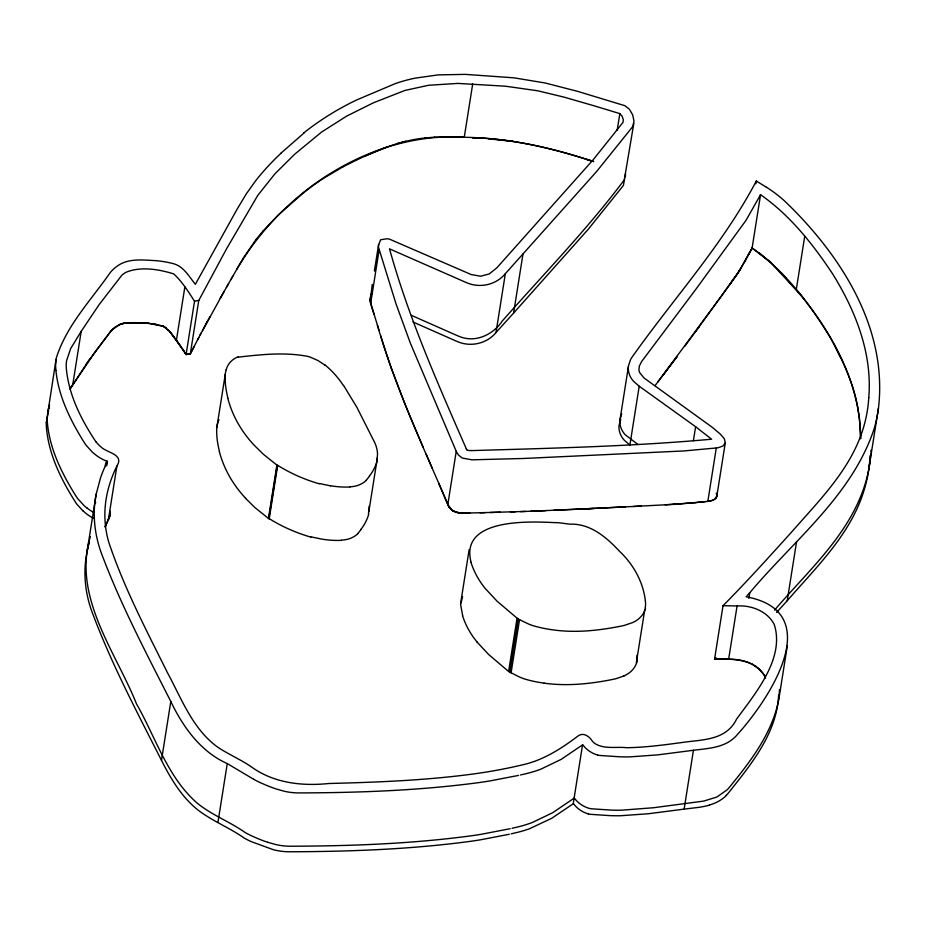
<?xml version="1.0" encoding="UTF-8"?>
<svg xmlns="http://www.w3.org/2000/svg" width="926" height="926" viewBox="0 0 926 926"><rect width="100%" height="100%" fill="white"/><g stroke="black" fill="none" stroke-linecap="round" stroke-linejoin="round"><path stroke-width="1.39" d="M868.773 397.555C872.454 353.396 855.566 310.823 832.671 273.946C812.982 244.256 790.028 215.237 760.559 194.703L745.997 220.365L696.803 288.021L641.637 361.534L639.334 366.071L638.94 369.462A11.98 10.325 9 0 0 639.797 372.808L644.207 378.109L712.152 427.222L720.347 434.155L724.329 438.739L725.289 442.825L716.84 496.128C715.185 501.568 707.973 501.14 703.505 501.857M46.323 422.557L48.615 410.473M55.653 363.71L56.023 359.577M870.926 451.795L871.007 450.186M105.159 526.836L109.557 516.882L109.87 511.129L109.939 515.724L105.089 526.813M716.84 496.128L716.423 493.141L716.886 495.236M870.81 453.393L870.127 460.477A185.513 159.851 9 0 1 866.03 480.988C851.168 533.318 808.618 570.173 774.576 610.107M462.572 596.587L460.616 604.643L462.664 615.651M645.376 600.835L645.295 600.152A95.552 82.333 9 0 0 619.448 551.213C606.611 537.45 590.649 523.641 570.578 524.151A18.404 15.858 9 0 1 568.9 524.058L559.929 522.889A39.864 34.355 9 0 0 554.257 522.611C527.797 521.292 459.423 518.537 471.102 562.337M189.541 353.929L190.328 353.801L198.766 300.487L226.581 248.747L257.775 195.398L274.941 173.799L294.815 154.11L321.542 132.094L346.602 116.144L373.421 102.798L404.963 90.424L428.622 85.261L457.907 83.409L505.527 86.211L537.856 90.806L563.714 97.045L594.388 105.888L619.83 113.609L622.098 116.19L623.291 119.662L623.071 122.267L593.508 159.376L496.857 267.822L489.217 273.946L480.687 276.214L471.253 274.571L389.51 239.151A18.879 16.263 9 0 0 386.964 238.769L380.621 239.765L378.537 245.182A20.974 18.069 9 0 0 378.56 247.45L396.062 303.994L410.368 343.164L456.24 451.321L458.393 454.979L462.178 458.023L471.901 459.817L523.885 458.463L683.886 450.95L717.997 447.814L723.125 445.938L725.289 442.825M368.432 514.092L369.08 507.703A35.917 30.952 9 0 0 369.046 506.418M376.87 460.778L377.53 454.4A35.917 30.952 9 0 0 374.509 442.234M89.255 540.668C74.173 599.307 116.016 652.564 136.55 704.003C155.51 737.108 167.224 776.59 196.613 802.611C211.302 814.961 229.683 821.536 245.274 832.624A95.945 82.669 9 0 0 252.115 836.074L256.629 838.065A127.973 110.263 9 0 0 267.672 842.301M637.91 444.492L625.224 434.745A23.37 20.14 9 0 1 619.934 419.791L621.659 413.91M619.992 419.802L628.557 365.62L630.479 359.797A27.838 23.983 9 0 1 631.787 357.552C673.271 298.774 722.697 244.962 756.322 181.01L766.462 187.307M193.962 346.856L190.328 353.801L186.103 354.496L194.529 301.17C188.256 291.632 182.191 281.55 173.66 273.876C158.809 269.281 140.671 266.156 125.843 272.348A30.014 25.859 9 0 0 121.966 275.103L99.325 304.353L81.21 331.311L72.76 384.614L70.063 388.874L88.502 360.978L110.507 331.508L115.38 326.971L121.7 323.66L125.948 322.78L141.944 322.769L153.311 323.915L163.161 326.079L169.84 331.566L183.186 349.959M86.847 552.903L96.188 494.125L100.506 477.92A176.044 151.679 9 0 1 107.115 462.143C107.983 458.833 104.013 464.759 105.738 466.635M106.814 465.558L107.474 461.345M95.853 441.702A39.529 34.065 9 0 0 100.784 446.76C106.606 452.918 124.547 454.099 116.884 466.091L108.435 519.393L110.182 514.671M184.864 286.91L176.415 340.212L186.103 354.496L186.89 354.357M509.3 834.257L480.513 839.801A412.313 355.26 9 0 1 470.639 841.306C410.23 849.443 349.171 851.619 288.264 851.77A56.799 48.939 9 0 1 273.448 849.732L251.235 841.618A95.945 82.669 9 0 1 244.383 838.18C229.602 827.751 212.517 821.142 198.152 810.169C181.739 797.147 170.778 778.801 161.483 760.35L170.801 701.491C146.968 654.508 122.267 607.734 103.399 558.471C95.077 538.237 91.813 515.701 96.188 494.125M216.858 427.407L225.296 374.092M217.934 822.438L227.264 763.58C200.653 751.808 183.024 726.956 170.801 701.491M276.886 465.084L277.65 465.581L269.2 518.896L268.436 518.398L276.886 465.084L263.216 454.145L254.025 445.059A125.288 107.948 9 0 1 227.761 398.111M268.806 518.653L277.256 465.35M372.275 284.409L370.203 301.494L379.035 330.443M374.382 271.087L378.607 244.429M379.081 250.217L370.643 303.531L374.023 314.284M368.861 511.557L377.31 458.243M236.987 268.98C282.65 191.092 371.87 131.619 464.262 137.233L472.7 83.93M456.24 451.321L447.802 504.635C450.997 513.675 461.993 513.629 469.864 512.992M412.973 321.982L456.657 341.289A31.31 26.981 9 0 0 458.173 341.879C471.16 347.238 487.076 343.477 496.012 332.527L505.341 273.679L596.541 171.599L632.493 126.885A7.686 6.621 9 0 0 632.759 126.422L633.997 121.294L632.736 115.009L629.425 109.245L624.865 105.703L577.523 91.327L545.136 82.981L513.988 77.83L465.246 74.369L438.218 74.89L415.195 78.131A145.544 125.404 9 0 0 395.159 83.653L356.684 99.95A293.75 253.099 9 0 0 303.844 132.835M460.708 602.919L469.146 549.604M496.012 332.527L513.617 313.046L522.947 254.187M544.152 683.133A110.553 95.251 9 0 1 525.852 679.36L524.834 679.036A41.948 36.149 9 0 1 518.572 676.582L508.605 671.466L517.055 618.151L497.112 601.229L485.374 588.635A91.211 78.594 9 0 1 470.975 562.36M509.728 672.357L518.166 619.054L517.055 618.151M511.071 672.97L519.521 619.656L518.166 619.054M617.156 130.45L619.83 113.609M411.433 315.372L457.537 335.744A31.31 26.981 9 0 0 459.053 336.335C475.096 343.303 493.188 334.795 502.39 320.894C543.342 274.374 586.829 229.868 624.043 180.2A7.686 6.621 9 0 0 624.321 179.737L633.812 123.494M628.384 366.488A23.37 20.14 9 0 0 633.673 381.431L639.206 386.223L629.888 445.07L624.344 440.29A23.37 20.14 9 0 1 619.054 425.335L620.779 419.455M636.324 662.923L644.774 609.621M693.389 440.753L695.611 426.724L639.206 386.223M755.871 183.811L756.322 181.01M716.273 448.045L707.834 501.36C711.446 500.943 716.77 499.693 716.909 495.19M657.83 381.975L721.794 295.683L737.559 273.668L744.55 261.977L752.109 248.064L760.559 194.703M588.404 813.896L588.531 813.931A15.73 13.554 9 0 0 590.452 814.324L609.979 815.632A190.305 163.971 9 0 0 620.489 815.748L648.524 813.722L684.117 809.127L693.447 750.268C708.089 748.439 724.699 747.826 735.638 736.471A42.156 36.322 9 0 0 737.571 734.318C769.251 699.199 827.439 611.855 745.986 596.738M868.773 397.555A175.164 150.926 9 0 1 865.115 421.55C854.154 466.299 820.135 499.322 790.839 532.901C768.603 557.498 746.391 582.141 723.032 605.685L714.594 658.988C732.802 659.162 755.118 658.224 765.177 676.767M116.884 466.091C109.164 481.67 104.569 498.975 104.869 516.43A128.355 110.599 9 0 0 108.712 542.069C123.899 587.478 146.227 630.062 167.525 672.808C181.681 699.037 192.886 729.538 218.189 747.502C229.335 754.806 241.721 759.98 252.613 767.747C274.964 783.338 302.663 786.232 329.17 783.489C375.898 782.308 422.719 780.514 469.123 774.53A463.428 399.303 9 0 0 522.889 764.76C543.307 760.165 561.225 748.671 577.708 736.228C583.276 731.702 589.526 736.459 592.547 741.46A20.036 17.258 9 0 0 595.082 743.636C604.377 749.481 616.438 746.495 626.856 747.71C646.209 747.421 665.447 744.736 684.615 742.154C704.223 739.538 726.378 739.862 736.598 719.097C755.303 693.4 785.063 658.409 774.275 624.575A32.503 28.011 9 0 0 767.168 615.477C758.95 608.394 747.803 605.326 737.073 605.963L728.635 659.266L721.111 659.208M804.706 236.373L796.267 289.688C831.49 331.242 860.509 382.936 860.636 438.785L859.455 418.841L857.916 408.354M748.856 598.381L749.747 592.767C793.802 540.205 852.742 495.144 874.48 427.685A185.513 159.851 9 0 0 878.577 407.162C887.536 327.295 840.31 254.372 784.924 201.301A126.607 109.083 9 0 0 766.508 187.26M776.613 612.456L787.227 600.719L796.545 541.86M574.363 798.073A26.611 22.93 9 0 0 589.26 808.41L589.411 808.386A15.73 13.554 9 0 0 591.332 808.78L610.859 810.088A190.305 163.971 9 0 0 621.369 810.204L653.617 807.727L703.656 801.106L716.84 797.054L727.199 789.774A42.156 36.322 9 0 0 729.132 787.621C750.581 761.334 772.481 733.103 778.893 698.922L787.343 645.619M868.75 469.378L878.45 408.169M778.893 698.922L779.472 689.777M625.374 176.808L625.501 173.475M47.793 411.526L49.495 404.928M88.375 546.213C82.345 568.923 84.486 593.358 93.237 615.072C112.15 665.181 137.314 712.65 161.483 760.35M89.602 539.326L90.354 536.652M88.722 544.87L89.475 542.196M226.141 369.705L225.493 372.611A52.562 45.293 9 0 0 225.157 379.058L225.446 384.336A116.375 100.274 9 0 0 227.02 394.279L227.889 398.099M49.275 408.644L49.518 408.042M198.777 337.585L190.328 353.801M197.562 339.9L201.197 332.955M199.981 335.27L224.37 291.007M202.412 330.64L209.889 316.808M371.777 293.449L370.157 297.732L370.608 303.566M695.831 331.207L738.612 272.094L752.12 248.018C784.681 270.82 809.59 303.578 830.032 337.203M744.55 261.977L746.414 258.528M748.254 255.078L750.153 251.571M206.104 323.706L207.355 321.403M220.203 298.369L228.548 283.657M226.419 287.373L232.75 276.307M230.62 280.022L239.116 265.322M239.082 265.368L243.399 258.018M371.419 293.901L370.122 300.765M740.696 268.76L729.144 285.486M81.21 331.311L70.677 348.558L66.637 360.434A43.406 37.399 9 0 0 66.336 368.409C68.709 395.101 81.222 419.709 95.853 441.702M70.063 388.897L95.691 351.07M243.376 258.065L255.819 239.799M715.497 498.582L716.585 497.019M86.164 364.335L90.875 357.691M699.558 326.149L684.627 346.382M95.691 351.104L111.872 329.934L119.535 324.54L125.948 322.78L148.797 323.313L164.215 326.577L169.84 331.589L181.438 347.25M663.386 374.717L677.137 356.498L655.064 385.61M255.784 239.834L262.81 231.257M110.507 331.531L115.403 326.994M787.227 600.719C816.489 566.955 850.67 534.36 864.051 490.305A185.987 160.256 9 0 0 869.259 466.021L869.861 459.956A244.591 210.746 9 0 0 870.139 455.731M513.617 313.046L588.23 229.289L623.163 185.744A7.686 6.621 9 0 0 623.441 185.281L624.61 178.787M366.221 480.212L366.43 479.969A62.644 53.974 9 0 0 369.567 475.999M357.772 533.526L357.992 533.283A62.644 53.974 9 0 0 361.128 529.313M262.787 231.292L278.147 215.11L303.67 192.643M505.341 273.679C496.405 284.618 480.49 288.391 467.503 283.02A31.31 26.981 9 0 1 465.975 282.43L389.51 248.851C408.632 317.803 437.674 383.271 466.253 448.682M371.384 293.936L372.148 293.114M749.747 592.767L747.004 595.684M715.995 657.553L714.594 658.988L720.162 659.173M281.018 153.114L304.029 132.997M303.647 192.677L313.092 185.397M574.108 798.2L552.625 812.739L532.357 822.485A118.597 102.184 9 0 1 518.062 826.895L512.066 828.295M313.069 185.443L322.873 178.672M322.85 178.706L343.396 166.599M343.361 166.634C369.115 153.612 395.958 140.983 425.011 137.962M624.136 675.899L615.975 678.689A80.689 69.531 9 0 1 612.804 679.406C590.279 683.92 567.025 686.374 544.141 683.168M364.937 156.147L387.311 146.921M119.547 324.575L125.959 322.804L135.069 322.607M238.248 357.135C261.028 354.554 284.722 351.949 307.513 356.348A31.345 27.016 9 0 1 310.106 357.077L317.861 360.48L324.656 364.948M396.513 143.738L405.866 141.227M520.516 774.981L526.512 773.592A118.597 102.184 9 0 0 540.807 769.182L561.075 759.424L582.547 744.886L573.229 803.745L551.746 818.283L529.325 828.816A119.13 102.647 9 0 1 517.183 832.439L511.187 833.84M518.618 775.398L489.842 780.942A412.313 355.26 9 0 1 479.957 782.458C419.559 790.607 358.489 792.76 297.582 792.922A56.069 48.314 9 0 1 284.12 791.209L276.133 788.964A127.973 110.263 9 0 1 265.079 784.739L260.553 782.759A95.945 82.669 9 0 1 253.712 779.322M510.18 828.701L481.393 834.257A412.313 355.26 9 0 1 471.519 835.761C411.109 843.91 350.051 846.063 289.144 846.225A56.069 48.314 9 0 1 275.67 844.512L267.683 842.278M189.274 353.964L186.091 354.473L182.607 349.044M194.529 301.17L198.766 300.487M693.447 750.268L657.842 754.864L629.807 756.889A190.305 163.971 9 0 1 619.297 756.773L599.782 755.466A15.73 13.554 9 0 1 597.86 755.072L597.721 755.037M684.117 809.127L696.456 807.634A82.032 70.677 9 0 0 709.374 805.192M705.67 501.579L677.589 504.172L633.453 506.464M699.188 502.297L703.517 501.811M694.882 502.737L699.211 502.251M694.894 502.679L665.319 504.797M424.976 138.009L434.745 137.117M673.283 504.381L677.612 504.126M737.073 605.963L723.032 605.685M349.959 487.007L349.669 487.018A82.402 71.001 9 0 1 330.547 485.768M625.49 506.858L577.662 509.231M641.405 506.094L585.649 508.814M593.624 508.432L553.783 510.284M577.685 509.196L530.633 511.245M727.28 659.324C735.904 658.826 744.608 660.354 752.306 664.347M520.505 511.603L540.761 510.839M535.668 511.083L545.784 510.666M434.699 137.164L464.262 137.233M479.992 512.749L525.574 511.43M510.376 511.928L515.446 511.765M490.12 512.495L500.248 512.228M485.062 512.634L462.109 513.143L457.085 512.564L452.675 510.782L447.767 504.67L438.623 483.002M471.346 450.603C551.456 448.219 631.752 446.448 711.608 439.213L695.611 426.724M462.143 513.108L464.794 513.108M444.549 136.747L454.4 136.793M722.847 659.277L724.433 659.324M464.227 137.279C508.443 137.916 551.746 147.685 593.578 161.518M480.675 138.263L472.457 137.743C513.004 138.726 552.602 148.31 591.008 160.788M488.847 138.877L513.34 141.389M144.248 322.931L148.797 323.348M459.574 512.935L452.698 510.747M330.536 485.849L319.389 483.522M153.311 323.938L157.744 324.725M310.939 536.837L322.086 539.163A82.402 71.001 9 0 0 341.231 540.367M585.938 159.203L593.554 161.564M162.085 325.744L166.205 327.92M519.521 619.656L527.01 623.279A41.948 36.149 9 0 0 533.272 625.756L534.302 626.034A110.553 95.251 9 0 0 552.59 629.819C575.463 633.118 598.717 630.583 621.242 626.092A80.689 69.531 9 0 0 624.413 625.374L632.574 622.596A25.986 22.386 9 0 0 645.549 608.046M227.264 763.58L253.712 779.31M752.109 248.064L770.698 262.382L804.046 298.704M752.306 664.324L758.73 668.815L763.869 674.568L765.617 678.052M94.591 501.857L95.76 502.679M268.436 518.398L254.777 507.46L245.587 498.362M758.776 252.566L770.687 262.428M508.605 671.466L488.662 654.532L476.936 641.95M83.213 511.164L76.916 504.265A51.555 44.413 9 0 1 76.048 503.05C61.741 480.652 49.286 456.055 46.589 429.247A63.304 54.541 9 0 1 46.3 422.557M781.289 273.066L786.313 278.576M788.802 281.354L791.279 284.132M169.84 331.589L174.806 338.164M343.604 385.459L356.996 407.521L374.521 442.234M184.911 352.679L185.501 353.582M183.753 350.861L184.332 351.776M830.043 337.168C842.324 359.554 853.645 382.982 857.927 408.389M449.156 507.216C423.379 447.293 395.46 387.925 377.368 325.061M835.472 347.273L840.565 357.459M426.191 454.215L432.419 468.602M423.055 447.061L410.808 418.193M404.836 403.736L410.774 418.228M404.812 403.771L391.247 367.992M387.624 357.309L391.212 368.039M384.128 346.579L387.589 357.343M380.725 335.825L384.093 346.613M219.439 451.402L218.559 447.582A116.375 100.274 9 0 1 216.973 437.651L216.684 432.373A52.562 45.293 9 0 1 217.008 425.914L217.691 423.02A22.641 19.504 9 0 1 218.999 419.686M55.919 370.388C58.396 395.738 69.844 419.084 82.993 440.521A131.619 113.4 9 0 0 84.544 442.952L85.366 444.191A51.555 44.413 9 0 0 86.234 445.418L92.542 452.305A52.296 45.061 9 0 0 95.621 454.863A39.309 33.868 9 0 0 106.594 461.102M778.592 695.322C776.833 733.288 750.905 764.691 728.253 793.165A42.156 36.322 9 0 1 726.32 795.33M726.447 795.422A41.114 35.419 9 0 1 709.316 805.041M588.38 813.954A26.611 22.93 9 0 1 573.483 803.618M87.171 508.177A52.296 45.061 9 0 1 84.092 505.619L77.784 498.72A51.555 44.413 9 0 1 76.927 497.505L76.106 496.267A131.619 113.4 9 0 1 74.555 493.824C61.394 472.399 49.946 449.052 47.469 423.691A63.304 54.541 9 0 1 47.18 417.013L56.231 358.223C66.255 325.871 90.979 300.221 110.055 272.834A45.038 38.811 9 0 1 110.738 271.989A35.501 30.593 9 0 1 116.132 266.966C127.406 257.764 142.754 260.044 156.147 260.669A100.726 86.789 9 0 1 160.395 261.144L163.231 261.549A79.578 68.57 9 0 1 169.169 262.648L172.074 263.331A30.361 26.16 9 0 1 173.22 263.621C182.248 265.924 187.631 274.015 192.816 281.064A42.457 36.589 9 0 0 193.395 281.793L195.363 284.305L237.068 209.264L246.281 193.904L255.588 180.836A293.692 253.064 9 0 1 281.087 153.172M94.209 512.645A39.309 33.868 9 0 1 87.194 508.154M93.329 518.201A40.837 35.188 9 0 1 83.317 511.083M310.858 537.115A146.343 126.086 9 0 1 269.35 518.71M319.296 483.8A146.343 126.086 9 0 1 277.788 465.408M357.911 533.631A24.03 20.708 9 0 1 341.497 540.09M368.722 514.161A57.262 49.344 9 0 1 361.047 529.255M366.349 480.316A24.03 20.708 9 0 1 349.935 486.787M377.171 460.847A57.262 49.344 9 0 1 369.486 475.952M324.829 364.786A94.406 81.338 9 0 1 343.384 385.563M245.668 498.304A125.288 107.948 9 0 1 219.312 451.425M226.233 369.729A22.641 19.504 9 0 1 238.063 356.811M637.111 661.361A25.986 22.386 9 0 1 624.089 675.83M636.741 661.28A27.676 23.845 9 0 0 637.1 656.198A41.381 35.663 9 0 0 637.042 655.168M645.179 607.965A27.676 23.845 9 0 0 645.538 602.884A41.381 35.663 9 0 0 645.376 600.835M476.994 641.915A91.211 78.594 9 0 1 462.537 615.674M55.942 370.388A63.304 54.541 9 0 1 55.618 363.71M597.71 755.107A26.611 22.93 9 0 1 582.813 744.759M471.322 450.464A11.355 9.781 9 0 1 467.283 450.256M467.04 450.048A5.047 4.352 9 0 1 466.299 448.67"/></g></svg>
